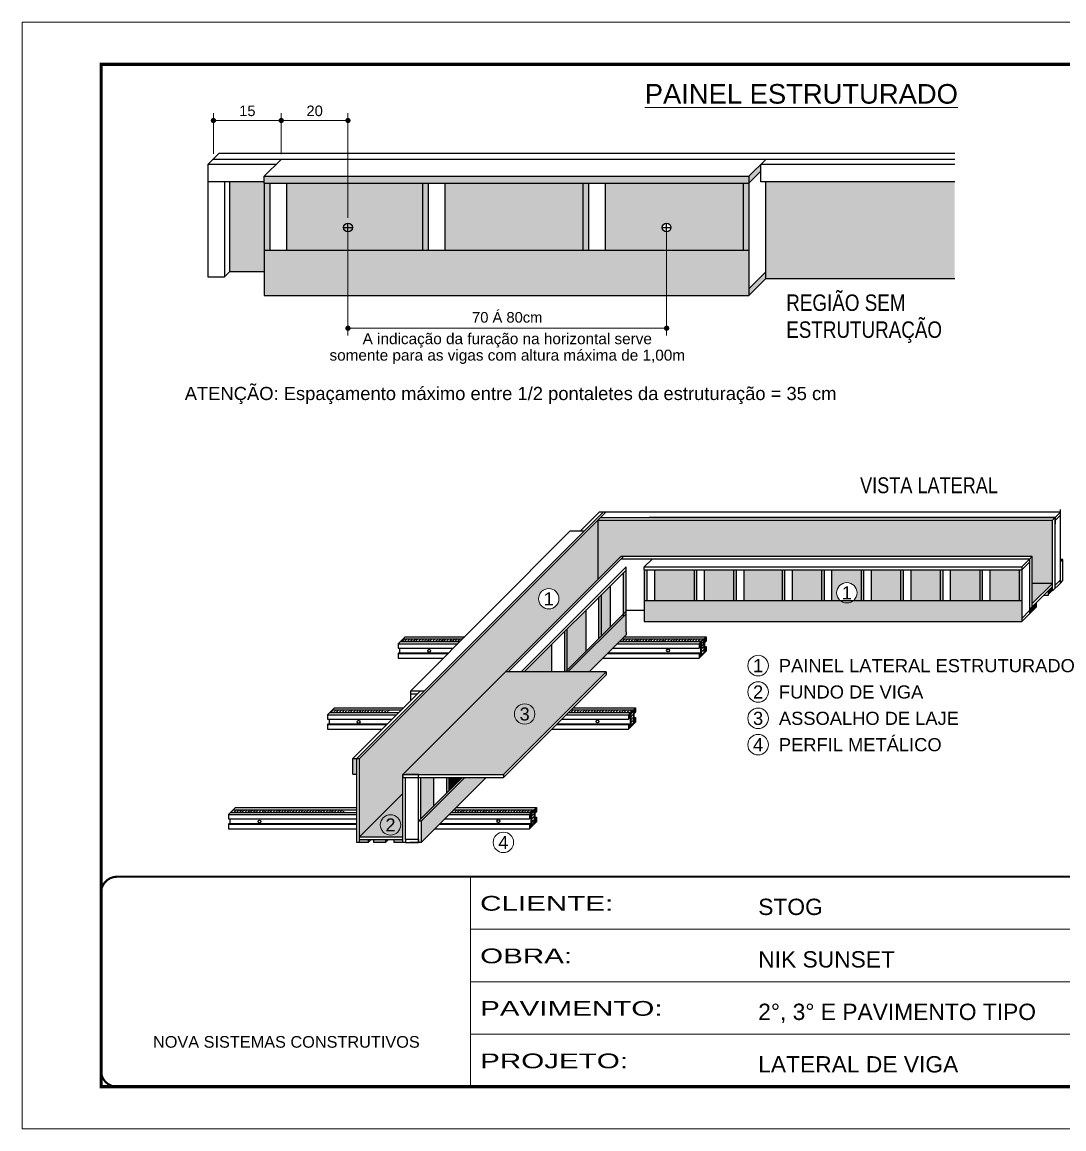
# Model space of a CAD drawing. Extents: x -10448 to -1189, y -11772 to 17235.
# Drawn here: x -5680 to -4691, y 15794 to 16844 of the extents above; entities that cross this region are included whole.
import ezdxf
from ezdxf.enums import TextEntityAlignment as Align

# ---------------------------------------------------------------- set-up
doc = ezdxf.new("R2010")
doc.units = 0
doc.linetypes.add('CONTINUO', pattern=[0])
doc.linetypes.add('DASHED', pattern=[0.75, 0.5, -0.25])
for name, color, linetype, lineweight in [('CARIMBO', 255, 'Continuous', 9), ('Demarcação 1', 251, 'Continuous', 9), ('Folhas', 255, 'Continuous', 9), ('SARRAFO DE PRESSAO', 251, 'DASHED', 9)]:
    doc.layers.add(name, color=color, linetype=linetype, lineweight=lineweight)
doc.layers.add('COTA', color=241, linetype='Continuous')
doc.layers.add('Demarcação 2', color=7, linetype='Continuous', lineweight=9, true_color=0xe0e0e0)
doc.styles.add('ARIAL', font='arial.ttf')
doc.styles.add('CESAR1', font='arial.ttf', dxfattribs={"oblique": 15})
doc.styles.get("Standard").update_dxf_attribs({"font": 'arial.ttf'})
doc.styles.add('Tecnologia', font='')
doc.styles.add('texto', font='ARIALN.TTF')
doc.styles.get('Tecnologia').set_extended_font_data('Forgotten Futurist')
doc.dimstyles.new('1x', dxfattribs={"dimtxt": 10, "dimasz": 5, "dimexe": 7, "dimexo": 5, "dimgap": 4, "dimtad": 1, "dimdec": 1, "dimdsep": 46, "dimtxsty": 'Standard', "dimblk": 'DOT', "dimcen": 0.09, "dimclrd": 4, "dimclre": 4, "dimclrt": 2, "dimadec": 0, "dimazin": 2, "dimtfac": 1, "dimtdec": 1, "dimtmove": 0, "dimatfit": 3, "dimldrblk": 'DOT', "dimfxl": 1, "dimtolj": 1, "dimtzin": 0, "dimlwd": 9, "dimlwe": 9, "dimarcsym": 0})
pattern_1 = [(45, (-7900.7785, 64483.5181), (0.99436891, 3.64601934), [4.6875, -0.9375, 0, -0.9375])]

# ---------------------------------------------------------------- blocks, each defined once
blk = doc.blocks.new('9999999999')
at = {"color": 30, "linetype": 'CONTINUO'}
for p, q in [((98564.6, 34230.2), (98564.6, 34429.4)), ((98564.6, 34379.6), (99584, 34379.6)), ((98564.6, 34329.8), (99488, 34329.8)), ((98564.6, 34280), (99488, 34280))]:
    blk.add_line(p, q, dxfattribs=at)
at = {"color": 30, "linetype": 'CONTINUO', "const_width": 2}
blk.add_lwpolyline([(99584, 34230.2), (99584, 34414.4, 0.414214), (99569, 34429.4), (98229, 34429.4, 0.414214), (98214, 34414.4), (98214, 34245.2, 0.414214), (98229, 34230.2), (99584, 34230.2)], format="xyb", dxfattribs=at)
at = {"layer": 'Folhas'}
blk.add_lwpolyline([(98139, 34190.2), (99624, 34190.2), (99624, 35240.2), (98139, 35240.2)], close=True, dxfattribs=at)
at = {"layer": 'Folhas', "color": 30, "const_width": 3}
blk.add_lwpolyline([(98214, 34230.2), (99584, 34230.2), (99584, 35200.2), (98214, 35200.2)], close=True, dxfattribs=at)
at = {"color": 7, "linetype": 'Continuous', "ltscale": 5, "style": 'ARIAL'}
for s, height, p in [('STOG', 15.48, (98837.7, 34393.1)), ('NIK SUNSET', 15.48, (98837.7, 34343.3)), ('2°, 3° E PAVIMENTO TIPO', 15.483, (98837.7, 34293.5)), ('NOVA SISTEMAS CONSTRUTIVOS', 11.059, (98263.2, 34267.2)), ('LATERAL DE VIGA', 15.483, (98837.7, 34243.7))]:
    blk.add_text(s, height=height, dxfattribs=at).set_placement(p)
at = {"layer": 'Folhas', "color": 7, "style": 'Tecnologia', "width": 1.5}
for s, p in [('CLIENTE:', (98573.7, 34397.2)), ('OBRA:', (98573.7, 34347.3)), ('PAVIMENTO:', (98573.7, 34297.5)), ('PROJETO:', (98573.7, 34247.7))]:
    blk.add_text(s, height=14, dxfattribs=at).set_placement(p)
blk = doc.blocks.new('_Dot')
at = {"color": 0, "linetype": 'ByBlock', "lineweight": -2}
blk.add_line((-0.5, 0), (-1, 0), dxfattribs=at)
at = {"color": 0, "linetype": 'ByBlock', "const_width": 0.5}
blk.add_lwpolyline([(-0.25, 0, 1), (0.25, 0, 1)], format="xyb", close=True, dxfattribs=at)
blk = doc.blocks.new('*D1085')
at = {"layer": 'COTA', "color": 4, "lineweight": 9, "transparency": 16777216}
for p, q in [((-5498.2, 16719.4), (-5498.2, 16757.9)), ((-5493.2, 16750.9), (-5438.8, 16750.9)), ((-5433.8, 16719.1), (-5433.8, 16757.9))]:
    blk.add_line(p, q, dxfattribs=at)
at = {"layer": 'Defpoints', "color": 0, "transparency": 16777216}
for p in [(-5433.8, 16750.9), (-5498.2, 16714.4), (-5433.8, 16714.1)]:
    blk.add_point(p, dxfattribs=at)
at = {"layer": 'COTA', "color": 4, "lineweight": 9, "transparency": 16777216, "xscale": 5, "yscale": 5, "zscale": 5, "rotation": 180}
blk.add_blockref('_Dot', (-5498.2, 16750.9), dxfattribs=at)
at = {"layer": 'COTA', "color": 4, "lineweight": 9, "transparency": 16777216, "xscale": 5, "yscale": 5, "zscale": 5}
blk.add_blockref('_Dot', (-5433.8, 16750.9), dxfattribs=at)
at = {"layer": 'COTA', "color": 2, "transparency": 16777216, "insert": (-5466, 16760), "char_height": 10, "attachment_point": 5}
blk.add_mtext('\\A1;15', dxfattribs=at)
blk = doc.blocks.new('*D1086')
at = {"layer": 'COTA', "color": 4, "lineweight": 9, "transparency": 16777216}
for p, q in [((-5433.8, 16719.1), (-5433.8, 16757.9)), ((-5428.8, 16750.9), (-5375.5, 16750.9)), ((-5370.5, 16658.6), (-5370.5, 16757.9))]:
    blk.add_line(p, q, dxfattribs=at)
at = {"layer": 'Defpoints', "color": 0, "transparency": 16777216}
for p in [(-5370.5, 16750.9), (-5433.8, 16714.1), (-5370.5, 16653.6)]:
    blk.add_point(p, dxfattribs=at)
at = {"layer": 'COTA', "color": 4, "lineweight": 9, "transparency": 16777216, "xscale": 5, "yscale": 5, "zscale": 5, "rotation": 180}
blk.add_blockref('_Dot', (-5433.8, 16750.9), dxfattribs=at)
at = {"layer": 'COTA', "color": 4, "lineweight": 9, "transparency": 16777216, "xscale": 5, "yscale": 5, "zscale": 5}
blk.add_blockref('_Dot', (-5370.5, 16750.9), dxfattribs=at)
at = {"layer": 'COTA', "color": 2, "transparency": 16777216, "insert": (-5402.1, 16760), "char_height": 10, "attachment_point": 5}
blk.add_mtext('\\A1;20', dxfattribs=at)
blk = doc.blocks.new('*D1087')
at = {"layer": 'COTA', "color": 4, "lineweight": 9, "transparency": 16777216}
for p, q in [((-5370.5, 16648.6), (-5370.5, 16546.8)), ((-5068, 16648.6), (-5068, 16546.8)), ((-5365.5, 16553.8), (-5073, 16553.8))]:
    blk.add_line(p, q, dxfattribs=at)
at = {"layer": 'Defpoints', "color": 0, "transparency": 16777216}
for p in [(-5370.5, 16653.6), (-5068, 16653.6), (-5068, 16553.8)]:
    blk.add_point(p, dxfattribs=at)
at = {"layer": 'COTA', "color": 4, "lineweight": 9, "transparency": 16777216, "xscale": 5, "yscale": 5, "zscale": 5, "rotation": 180}
blk.add_blockref('_Dot', (-5370.5, 16553.8), dxfattribs=at)
at = {"layer": 'COTA', "color": 4, "lineweight": 9, "transparency": 16777216, "xscale": 5, "yscale": 5, "zscale": 5}
blk.add_blockref('_Dot', (-5068, 16553.8), dxfattribs=at)
at = {"layer": 'COTA', "color": 2, "transparency": 16777216, "insert": (-5219.3, 16564.1), "char_height": 10, "attachment_point": 5}
blk.add_mtext('\\A1;70 Á 80cm', dxfattribs=at)

msp = doc.modelspace()

# ---------------------------------------------------------------- hatches: boundary and pattern name
for points in [[(-4978.59, 16702.85), (-4978.59, 16709.22), (-4989.94, 16697.97), (-4989.94, 16691.59)], [(-5147.54, 16627.88), (-5142.21, 16627.88), (-5142.21, 16691.59), (-5147.54, 16691.59)], [(-4701.69, 16304.53), (-4701.69, 16308.73), (-4705.91, 16304.53), (-4705.91, 16300.34)], [(-4716.85, 16293.69), (-4722.83, 16287.75), (-4722.83, 16283.56), (-4716.85, 16289.49)], [(-5362.08, 16145.71), (-5365.74, 16145.71), (-5365.74, 16130.85), (-5362.08, 16130.85)]]:
    msp.add_hatch(color=256).paths.add_polyline_path(points)
at = {"linetype": 'ByBlock', "ltscale": 2}
for points in [[(-4989.94, 16697.97), (-5450, 16697.97), (-5450, 16691.59), (-4989.94, 16691.59)], [(-5450.11, 16627.88), (-5444.78, 16627.88), (-5444.78, 16691.48), (-5450.11, 16691.48)], [(-5299.92, 16627.88), (-5294.6, 16627.88), (-5294.6, 16691.48), (-5299.92, 16691.48)], [(-4692.06, 16334.33), (-4694.07, 16334.33), (-4694.07, 16332.09)], [(-5108.97, 16280.39), (-5106.62, 16282.74), (-5106.62, 16324.18), (-5108.97, 16321.83)], [(-5089.32, 16295.62), (-5086.88, 16295.62), (-5086.88, 16324.34), (-5089.32, 16324.34)], [(-5042.05, 16295.62), (-5039.61, 16295.62), (-5039.61, 16324.34), (-5042.05, 16324.34)], [(-5004.51, 16295.62), (-5002.07, 16295.62), (-5002.07, 16324.34), (-5004.51, 16324.34)], [(-4958.58, 16295.62), (-4956.14, 16295.62), (-4956.14, 16324.34), (-4958.58, 16324.34)], [(-4921.05, 16295.62), (-4918.61, 16295.62), (-4918.61, 16324.34), (-4921.05, 16324.34)], [(-4883.51, 16295.62), (-4881.08, 16295.62), (-4881.08, 16324.34), (-4883.51, 16324.34)], [(-4845.98, 16295.62), (-4843.54, 16295.62), (-4843.54, 16324.34), (-4845.98, 16324.34)], [(-4808.45, 16295.62), (-4806.01, 16295.62), (-4806.01, 16324.34), (-4808.45, 16324.34)], [(-4770.91, 16295.62), (-4768.48, 16295.62), (-4768.48, 16324.34), (-4770.91, 16324.34)], [(-4733.38, 16295.62), (-4730.94, 16295.62), (-4730.94, 16324.34), (-4733.38, 16324.34)], [(-5132.31, 16259.53), (-5129.96, 16261.88), (-5129.96, 16301.17), (-5132.31, 16298.82)], [(-5108.87, 16280.49), (-5108.87, 16282.97), (-5162.26, 16229.58), (-5162.26, 16227.69), (-5161.67, 16227.69)], [(-5162.37, 16268.43), (-5164.72, 16266.08), (-5164.72, 16227.58), (-5162.37, 16227.58)], [(-5259.54, 16127.56), (-5262.1, 16127.56), (-5303.56, 16086.1), (-5300.99, 16086.1)], [(-5276.74, 16112.91), (-5274.39, 16115.27), (-5274.39, 16127.45), (-5276.74, 16127.45)]]:
    msp.add_hatch(color=256, dxfattribs=at).paths.add_polyline_path(points)
h = msp.add_hatch(color=256)
h.paths.add_polyline_path([(-4989.94, 16591.34), (-4989.94, 16584.96), (-4973.72, 16601.05), (-4973.72, 16607.43)])
h.paths.add_polyline_path([(-4995.27, 16627.88), (-4989.94, 16627.88), (-4989.94, 16691.59), (-4995.27, 16691.59)])
at = {"linetype": 'Continuous', "ltscale": 1.5}
h = msp.add_hatch(dxfattribs=at)
h.set_pattern_fill('ANSI36', color=256, scale=15, style=0)
h.set_pattern_definition(pattern_1)
h.paths.add_polyline_path([(-5318.31, 16259.01), (-5320.82, 16256.5), (-5264.25, 16256.5), (-5261.76, 16259.01)])
h = msp.add_hatch(dxfattribs=at)
h.set_pattern_fill('ANSI36', color=256, scale=15, style=0)
h.set_pattern_definition(pattern_1)
h.paths.add_polyline_path([(-5032.62, 16259.01), (-5110.35, 16259.01), (-5112.86, 16256.5), (-5035.13, 16256.5)])
h.paths.add_polyline_path([(-5032.62, 16259.01), (-5035.13, 16256.5), (-5035.13, 16242.89), (-5032.62, 16245.39)])
h = msp.add_hatch(dxfattribs=at)
h.set_pattern_fill('ANSI36', color=256, scale=15, style=0)
h.set_pattern_definition(pattern_1)
h.paths.add_polyline_path([(-5385.29, 16191.64), (-5387.8, 16189.13), (-5331.23, 16189.13), (-5328.74, 16191.64)])
h = msp.add_hatch(dxfattribs=at)
h.set_pattern_fill('ANSI36', color=256, scale=15, style=0)
h.set_pattern_definition(pattern_1)
h.paths.add_polyline_path([(-5099.6, 16191.64), (-5102.11, 16189.13), (-5102.11, 16175.52), (-5099.6, 16178.03)])
h.paths.add_polyline_path([(-5158.61, 16191.64), (-5161.11, 16189.13), (-5102.11, 16189.13), (-5099.6, 16191.64)])
h = msp.add_hatch(dxfattribs=at)
h.set_pattern_fill('ANSI36', color=256, scale=15, style=0)
h.set_pattern_definition(pattern_1)
h.paths.add_polyline_path([(-5479.36, 16097.02), (-5481.87, 16094.51), (-5374.4, 16094.51), (-5374.4, 16097.02)])
h = msp.add_hatch(dxfattribs=at)
h.set_pattern_fill('ANSI36', color=256, scale=15, style=0)
h.set_pattern_definition(pattern_1)
h.paths.add_polyline_path([(-5193.67, 16097.02), (-5196.18, 16094.51), (-5196.18, 16080.9), (-5193.67, 16083.4)])
h.paths.add_polyline_path([(-5269.78, 16097.02), (-5272.28, 16094.51), (-5196.18, 16094.51), (-5193.67, 16097.02)])
at = {"linetype": 'ByBlock', "ltscale": 2}
h = msp.add_hatch(color=256, dxfattribs=at)
h.paths.add_polyline_path([(-5351.29, 16068.72), (-5359.51, 16068.72), (-5359.51, 16065.8), (-5351.29, 16065.8)])
h.paths.add_polyline_path([(-5334.99, 16068.72), (-5345.78, 16068.72), (-5345.78, 16065.8), (-5334.99, 16065.8)])
h.paths.add_polyline_path([(-5318.44, 16068.72), (-5326.66, 16068.72), (-5326.66, 16065.8), (-5318.44, 16065.8)])
at = {"layer": 'Demarcação 1'}
h = msp.add_hatch(color=256, dxfattribs=at)
h.paths.add_polyline_path([(-5339.78, 16082.62, 1), (-5320.43, 16082.62, 1)], flags=17)
h.paths.add_polyline_path([(-5318.44, 16130.32), (-5133.4, 16315.37), (-5133.4, 16371.83), (-5133.4, 16371.83), (-5359.51, 16145.72), (-5359.51, 16071.29), (-5318.44, 16112.36)])
h.paths.add_polyline_path([(-5189.59, 16297.16, -1), (-5170.23, 16297.16, -1)], flags=16)
h.paths.add_polyline_path([(-5337.98, 16073.37), (-5322.23, 16073.37), (-5322.23, 16091.92), (-5337.98, 16091.92)], flags=24)
h.paths.add_polyline_path([(-5187.79, 16287.9), (-5172.03, 16287.9), (-5172.03, 16306.46), (-5187.79, 16306.46)], flags=24)
for points in [[(-5133.4, 16315.37), (-5111.47, 16337.3), (-4720.9, 16337.3), (-4720.9, 16311.68), (-4701.69, 16311.68), (-4701.69, 16371.83), (-5133.4, 16371.83)], [(-4720.9, 16311.68), (-4720.9, 16292.62), (-4701.69, 16311.68)]]:
    msp.add_hatch(color=256, dxfattribs=at).paths.add_polyline_path(points)
h = msp.add_hatch(color=256, dxfattribs=at)
h.paths.add_polyline_path([(-5359.51, 16071.29), (-5318.44, 16071.29), (-5318.44, 16112.36)])
h.paths.add_polyline_path([(-5339.78, 16082.62, -1), (-5320.43, 16082.62, -1)], flags=16)
h.paths.add_polyline_path([(-5337.98, 16073.37), (-5322.23, 16073.37), (-5322.23, 16091.92), (-5337.98, 16091.92)], flags=24)
at = {"layer": 'Demarcação 2'}
for points in [[(-5450, 16691.59), (-5450, 16691.59), (-5450, 16691.59), (-5450, 16692.65), (-5482.99, 16692.65), (-5482.99, 16607.43), (-5450, 16607.43)], [(-5428.45, 16627.88), (-5299.81, 16627.88), (-5299.81, 16691.59), (-5428.45, 16691.59)], [(-5278.26, 16627.88), (-5147.54, 16627.88), (-5147.54, 16691.59), (-5278.26, 16691.59)], [(-4973.72, 16692.65), (-4973.72, 16601.05), (-4794.44, 16601.05), (-4794.44, 16692.65)], [(-4989.94, 16627.88), (-5450, 16627.88), (-5450, 16591.34), (-5450, 16584.96), (-4989.94, 16584.96)], [(-5079.35, 16295.62), (-5041.94, 16295.62), (-5041.94, 16324.45), (-5079.35, 16324.45)], [(-5032.07, 16295.62), (-5004.41, 16295.62), (-5004.41, 16324.45), (-5032.07, 16324.45)], [(-4994.54, 16295.62), (-4958.47, 16295.62), (-4958.47, 16324.45), (-4994.54, 16324.45)], [(-4948.61, 16295.62), (-4920.94, 16295.62), (-4920.94, 16324.45), (-4948.61, 16324.45)], [(-4873.54, 16295.62), (-4845.87, 16295.62), (-4845.87, 16324.45), (-4873.54, 16324.45)], [(-4836.01, 16295.62), (-4808.34, 16295.62), (-4808.34, 16324.45), (-4836.01, 16324.45)], [(-4798.47, 16295.62), (-4770.81, 16295.62), (-4770.81, 16324.45), (-4798.47, 16324.45)], [(-4760.94, 16295.62), (-4733.27, 16295.62), (-4733.27, 16324.45), (-4760.94, 16324.45)], [(-5129.85, 16261.98), (-5121.19, 16270.65), (-5121.19, 16309.61), (-5129.85, 16300.95)], [(-5162.26, 16229.58), (-5144.53, 16247.31), (-5144.53, 16286.27), (-5162.26, 16268.54)], [(-4730.84, 16295.62), (-4890.5, 16295.62, -0.3830345), (-4903.43, 16295.62), (-5089.22, 16295.62), (-5089.22, 16275.62), (-4730.84, 16275.62)], [(-5106.51, 16265.77), (-5106.51, 16282.85), (-5161.67, 16227.69), (-5141.67, 16227.69), (-5106.52, 16262.84)], [(-5203.11, 16227.69), (-5176.93, 16227.69), (-5176.93, 16253.86)], [(-5301.21, 16088.45), (-5288.96, 16100.7), (-5288.96, 16127.56), (-5301.21, 16127.56)], [(-5239.24, 16127.56), (-5244.72, 16127.56), (-5259.54, 16127.56), (-5300.99, 16086.1), (-5300.99, 16065.8)], [(-5274.29, 16115.37), (-5262.1, 16127.56), (-5274.29, 16127.56)]]:
    msp.add_hatch(color=256, dxfattribs=at).paths.add_polyline_path(points)
h = msp.add_hatch(color=256, dxfattribs=at)
h.paths.add_polyline_path([(-5072.22, 16649.41, -1), (-5063.85, 16649.41, -1)], flags=16)
h.paths.add_polyline_path([(-5125.99, 16627.88), (-4995.27, 16627.88), (-4995.27, 16691.59), (-5125.99, 16691.59)])
h = msp.add_hatch(color=256, dxfattribs=at)
h.paths.add_polyline_path([(-4887.29, 16302.82, -1), (-4906.65, 16302.82, -1)], flags=16)
h.paths.add_polyline_path([(-4904.85, 16293.57), (-4889.09, 16293.57), (-4889.09, 16312.13), (-4904.85, 16312.13)], flags=24)
h.paths.add_polyline_path([(-4911.07, 16295.62), (-4883.41, 16295.62), (-4883.41, 16324.45), (-4911.07, 16324.45)])
h = msp.add_hatch(color=256, dxfattribs=at)
h.paths.add_polyline_path([(-5318.44, 16130.32), (-5315.88, 16130.32), (-5303.56, 16130.32), (-5222.81, 16130.32), (-5125.44, 16227.69), (-5221.08, 16227.69)])
h.paths.add_polyline_path([(-5210.7, 16178.31), (-5194.84, 16178.31), (-5194.84, 16197.19), (-5210.7, 16197.19)], flags=24)

# ---------------------------------------------------------------- linework, layer by layer
at = {"linetype": 'ByBlock', "ltscale": 2}
for p, q in [((-5503.42, 16709.22), (-5492.98, 16719.67)), ((-5503.42, 16709.22), (-5503.42, 16692.65)), ((-5433.77, 16714.06), (-5450, 16697.97)), ((-4973.72, 16714.06), (-4989.94, 16697.97)), ((-4978.59, 16692.65), (-4978.59, 16709.22)), ((-5450, 16697.97), (-4989.94, 16697.97)), ((-5450, 16691.59), (-5450, 16697.97)), ((-4978.59, 16702.85), (-4989.94, 16691.59)), ((-4989.94, 16697.97), (-4989.94, 16584.96)), ((-5503.42, 16692.65), (-5503.42, 16602.6)), ((-5487.82, 16692.65), (-5487.82, 16602.6)), ((-5482.99, 16692.65), (-5482.99, 16607.43)), ((-5450, 16691.59), (-5450, 16584.96)), ((-5450, 16691.59), (-5450, 16591.34)), ((-5450, 16691.59), (-4989.94, 16691.59)), ((-5444.67, 16691.59), (-5444.67, 16627.88)), ((-5428.45, 16627.88), (-5428.45, 16691.59)), ((-5299.81, 16691.59), (-5299.81, 16627.88)), ((-5294.49, 16691.59), (-5294.49, 16627.88)), ((-5278.26, 16627.88), (-5278.26, 16691.59)), ((-5147.54, 16691.59), (-5147.54, 16627.88)), ((-5142.21, 16691.59), (-5142.21, 16627.88)), ((-5125.99, 16627.88), (-5125.99, 16691.59)), ((-4995.27, 16691.59), (-4995.27, 16627.88)), ((-4973.72, 16601.05), (-4973.72, 16692.65)), ((-5487.82, 16602.6), (-5482.99, 16607.43)), ((-5450, 16607.43), (-5482.99, 16607.43)), ((-5450, 16607.43), (-5482.99, 16607.43)), ((-4973.72, 16607.43), (-4989.94, 16591.34)), ((-4973.72, 16601.05), (-4989.94, 16584.96)), ((-4694.07, 16376.53), (-4699.12, 16371.52)), ((-5218.51, 16227.69), (-5108.9, 16337.3)), ((-5081.79, 16334.73), (-5089.22, 16327.37)), ((-4723.41, 16334.73), (-4730.84, 16327.37)), ((-4723.41, 16331.81), (-4730.84, 16324.45)), ((-4723.41, 16334.73), (-4720.9, 16337.3)), ((-4723.41, 16334.73), (-4723.41, 16282.99)), ((-4694.07, 16332.09), (-4692.06, 16334.33)), ((-4692.06, 16334.33), (-4694.07, 16334.33)), ((-4692.06, 16314.33), (-4692.06, 16334.33)), ((-5108.87, 16280.49), (-5108.87, 16321.93)), ((-5106.51, 16265.77), (-5106.51, 16324.29)), ((-5089.22, 16327.37), (-4730.84, 16327.37)), ((-5089.22, 16324.45), (-5089.22, 16327.37)), ((-5089.22, 16324.45), (-4730.84, 16324.45)), ((-5089.22, 16324.45), (-5089.22, 16275.62)), ((-5089.22, 16324.45), (-5089.22, 16295.62)), ((-5086.78, 16324.45), (-5086.78, 16295.62)), ((-5079.35, 16295.62), (-5079.35, 16324.45)), ((-5041.94, 16324.45), (-5041.94, 16295.62)), ((-5039.5, 16324.45), (-5039.5, 16295.62)), ((-5032.07, 16295.62), (-5032.07, 16324.45)), ((-5004.41, 16324.45), (-5004.41, 16295.62)), ((-5001.97, 16324.45), (-5001.97, 16295.62)), ((-4994.54, 16295.62), (-4994.54, 16324.45)), ((-4958.47, 16324.45), (-4958.47, 16295.62)), ((-4956.04, 16324.45), (-4956.04, 16295.62)), ((-4948.61, 16295.62), (-4948.61, 16324.45)), ((-4920.94, 16324.45), (-4920.94, 16295.62)), ((-4918.5, 16324.45), (-4918.5, 16295.62)), ((-4911.07, 16295.62), (-4911.07, 16324.45)), ((-4883.41, 16324.45), (-4883.41, 16295.62)), ((-4880.97, 16324.45), (-4880.97, 16295.62)), ((-4873.54, 16295.62), (-4873.54, 16324.45)), ((-4845.87, 16324.45), (-4845.87, 16295.62)), ((-4843.44, 16324.45), (-4843.44, 16295.62)), ((-4836.01, 16295.62), (-4836.01, 16324.45)), ((-4808.34, 16324.45), (-4808.34, 16295.62)), ((-4805.9, 16324.45), (-4805.9, 16295.62)), ((-4798.47, 16295.62), (-4798.47, 16324.45)), ((-4770.81, 16324.45), (-4770.81, 16295.62)), ((-4768.37, 16324.45), (-4768.37, 16295.62)), ((-4760.94, 16295.62), (-4760.94, 16324.45)), ((-4733.27, 16324.45), (-4733.27, 16295.62)), ((-4730.84, 16327.37), (-4730.84, 16324.45)), ((-4730.84, 16324.45), (-4730.84, 16275.62)), ((-5121.19, 16270.65), (-5121.19, 16309.61)), ((-4694.07, 16312.09), (-4701.69, 16304.53)), ((-4694.07, 16312.09), (-4692.06, 16314.33)), ((-5132.21, 16259.63), (-5132.21, 16298.93)), ((-5129.85, 16261.98), (-5129.85, 16301.28)), ((-5144.53, 16247.31), (-5144.53, 16286.61)), ((-5089.22, 16285.91), (-5106.51, 16285.91)), ((-4723.41, 16285.91), (-4730.84, 16278.54)), ((-4716.85, 16289.49), (-4727.23, 16279.19)), ((-5106.51, 16285.32), (-5164.15, 16227.69)), ((-4723.41, 16282.99), (-4730.84, 16275.62)), ((-4720.9, 16285.48), (-4723.41, 16282.99)), ((-5164.61, 16227.69), (-5164.61, 16266.18)), ((-5162.26, 16227.69), (-5162.26, 16268.54)), ((-5106.51, 16265.77), (-5106.52, 16262.84)), ((-5322.88, 16254.43), (-5322.88, 16250.24)), ((-5322.88, 16254.43), (-5279.64, 16254.43)), ((-5322.88, 16254.43), (-5266.31, 16254.43)), ((-5320.82, 16256.5), (-5264.25, 16256.5)), ((-5318.31, 16259.01), (-5261.76, 16259.01)), ((-5316.24, 16261.08), (-5259.7, 16261.08)), ((-5114.93, 16254.43), (-5037.2, 16254.43)), ((-5112.86, 16256.5), (-5035.13, 16256.5)), ((-5110.35, 16259.01), (-5032.62, 16259.01)), ((-5108.28, 16261.08), (-5030.55, 16261.08)), ((-5037.2, 16254.43), (-5037.2, 16250.24)), ((-5036.56, 16254.16), (-5036.56, 16250.88)), ((-5035.75, 16254.96), (-5035.75, 16243.04)), ((-5035.13, 16256.5), (-5035.13, 16242.89)), ((-5032.62, 16259.01), (-5032.62, 16245.39)), ((-5032, 16258.72), (-5032, 16246.79)), ((-5032, 16256.26), (-5031.18, 16256.26)), ((-5031.18, 16259.54), (-5031.18, 16256.26)), ((-5322.88, 16250.24), (-5270.47, 16250.24)), ((-5322.88, 16245.37), (-5275.32, 16245.37)), ((-5322.25, 16246.01), (-5274.68, 16246.01)), ((-5321.44, 16250.24), (-5321.44, 16246.01)), ((-5123.99, 16245.37), (-5037.2, 16245.37)), ((-5123.35, 16246.01), (-5036.56, 16246.01)), ((-5119.12, 16250.24), (-5037.2, 16250.24)), ((-5032, 16252.01), (-5030.55, 16252.01)), ((-5032, 16251.39), (-5031.18, 16251.39)), ((-5032, 16247.61), (-5031.18, 16247.61)), ((-5031.18, 16251.39), (-5031.18, 16247.61)), ((-5322.88, 16240.82), (-5293.17, 16240.82)), ((-5322.88, 16240.82), (-5279.84, 16240.82)), ((-5128.54, 16240.82), (-5037.2, 16240.82)), ((-5036.56, 16243.04), (-5035.75, 16243.04)), ((-5125.32, 16227.69), (-5125.32, 16224.92)), ((-5310.74, 16200.72), (-5310.74, 16209.74)), ((-5310.74, 16206.82), (-5304.64, 16206.82)), ((-5385.29, 16191.64), (-5319.82, 16191.64)), ((-5383.22, 16193.71), (-5317.75, 16193.71)), ((-5158.62, 16191.64), (-5099.6, 16191.64)), ((-5156.55, 16193.71), (-5097.53, 16193.71)), ((-5099.6, 16191.64), (-5099.6, 16178.03)), ((-5098.98, 16191.35), (-5098.98, 16179.42)), ((-5098.16, 16192.17), (-5098.16, 16188.89)), ((-5389.86, 16187.06), (-5346.62, 16187.06)), ((-5389.86, 16187.06), (-5324.4, 16187.06)), ((-5389.86, 16187.06), (-5389.86, 16182.87)), ((-5389.86, 16182.87), (-5328.59, 16182.87)), ((-5388.42, 16182.87), (-5388.42, 16178.64)), ((-5387.8, 16189.13), (-5322.33, 16189.13)), ((-5167.39, 16182.87), (-5104.17, 16182.87)), ((-5163.2, 16187.06), (-5104.17, 16187.06)), ((-5161.13, 16189.13), (-5102.11, 16189.13)), ((-5104.17, 16187.06), (-5104.17, 16182.87)), ((-5103.54, 16186.79), (-5103.54, 16183.51)), ((-5102.73, 16187.59), (-5102.73, 16175.67)), ((-5102.11, 16189.13), (-5102.11, 16175.52)), ((-5098.98, 16188.89), (-5098.16, 16188.89)), ((-5098.98, 16184.64), (-5097.53, 16184.64)), ((-5098.98, 16184.02), (-5098.16, 16184.02)), ((-5098.16, 16184.02), (-5098.16, 16180.24)), ((-5389.86, 16178), (-5333.46, 16178)), ((-5389.86, 16173.45), (-5360.15, 16173.45)), ((-5389.86, 16173.45), (-5338.01, 16173.45)), ((-5389.23, 16178.64), (-5332.82, 16178.64)), ((-5176.81, 16173.45), (-5104.17, 16173.45)), ((-5172.26, 16178), (-5104.17, 16178)), ((-5171.62, 16178.64), (-5103.54, 16178.64)), ((-5103.54, 16175.67), (-5102.73, 16175.67)), ((-5098.98, 16180.24), (-5098.16, 16180.24)), ((-5365.74, 16130.85), (-5365.74, 16145.71)), ((-5362.08, 16145.72), (-5359.51, 16145.72)), ((-5365.74, 16130.85), (-5362.08, 16130.85)), ((-5318.44, 16130.32), (-5315.88, 16130.32)), ((-5222.81, 16130.32), (-5222.81, 16127.56)), ((-5312.66, 16127.56), (-5244.72, 16127.56)), ((-5303.56, 16068.72), (-5303.56, 16127.56)), ((-5301.21, 16088.45), (-5301.21, 16127.42)), ((-5288.96, 16100.7), (-5288.96, 16127.56)), ((-5276.64, 16113.02), (-5276.64, 16127.56)), ((-5274.29, 16115.37), (-5274.29, 16127.56)), ((-5479.36, 16097.02), (-5362.08, 16097.02)), ((-5477.29, 16099.08), (-5362.08, 16099.08)), ((-5269.78, 16097.02), (-5193.67, 16097.02)), ((-5267.71, 16099.08), (-5191.61, 16099.08)), ((-5193.67, 16097.02), (-5193.67, 16083.4)), ((-5193.05, 16096.72), (-5193.05, 16084.8)), ((-5192.23, 16097.54), (-5192.23, 16094.27)), ((-5483.94, 16092.44), (-5387.73, 16092.44)), ((-5483.94, 16092.44), (-5362.08, 16092.44)), ((-5483.94, 16092.44), (-5483.94, 16088.25)), ((-5483.94, 16088.25), (-5362.08, 16088.25)), ((-5482.49, 16088.25), (-5482.49, 16084.02)), ((-5481.87, 16094.51), (-5362.08, 16094.51)), ((-5278.54, 16088.25), (-5198.25, 16088.25)), ((-5274.35, 16092.44), (-5198.25, 16092.44)), ((-5272.28, 16094.51), (-5196.18, 16094.51)), ((-5198.25, 16092.44), (-5198.25, 16088.25)), ((-5197.61, 16092.16), (-5197.61, 16088.89)), ((-5196.8, 16092.97), (-5196.8, 16081.05)), ((-5196.18, 16094.51), (-5196.18, 16080.9)), ((-5193.05, 16094.27), (-5192.23, 16094.27)), ((-5193.05, 16090.02), (-5191.61, 16090.02)), ((-5193.05, 16089.4), (-5192.23, 16089.4)), ((-5192.23, 16089.4), (-5192.23, 16085.62)), ((-5483.94, 16083.38), (-5362.08, 16083.38)), ((-5483.94, 16078.83), (-5387.73, 16078.83)), ((-5483.94, 16078.83), (-5362.08, 16078.83)), ((-5483.3, 16084.02), (-5362.08, 16084.02)), ((-5287.96, 16078.83), (-5198.25, 16078.83)), ((-5283.41, 16083.38), (-5198.25, 16083.38)), ((-5282.78, 16084.02), (-5197.61, 16084.02)), ((-5197.61, 16081.05), (-5196.8, 16081.05)), ((-5193.05, 16085.62), (-5192.23, 16085.62)), ((-5303.56, 16068.72), (-5303.56, 16065.8))]:
    msp.add_line(p, q, dxfattribs=at)
for p, q in [((-4794.44, 16719.67), (-5492.98, 16719.67)), ((-5438.65, 16709.22), (-5503.42, 16709.22)), ((-4794.44, 16714.06), (-5498.59, 16714.06)), ((-4794.44, 16709.22), (-4978.59, 16709.22)), ((-5450, 16692.65), (-5503.42, 16692.65)), ((-4794.44, 16692.65), (-4978.59, 16692.65)), ((-5450.12, 16627.88), (-4989.94, 16627.88)), ((-5503.42, 16602.6), (-5487.82, 16602.6)), ((-5450, 16584.96), (-4989.94, 16584.96)), ((-4694.07, 16314.33), (-4694.07, 16381.69)), ((-5128.35, 16379.45), (-5362.08, 16145.72)), ((-5125.79, 16379.45), (-5359.51, 16145.72)), ((-5132.01, 16379.45), (-5150.11, 16361.36)), ((-5133.4, 16371.83), (-4701.69, 16371.83)), ((-5133.4, 16371.83), (-5133.4, 16315.37)), ((-4694.07, 16379.45), (-5132.01, 16379.45)), ((-5130.83, 16374.4), (-4699.12, 16374.4)), ((-4699.12, 16374.4), (-5084.73, 16374.4)), ((-4699.12, 16374.4), (-4701.69, 16371.83)), ((-4701.69, 16304.53), (-4701.69, 16371.83)), ((-4694.07, 16379.45), (-4699.12, 16374.4)), ((-4699.12, 16307.08), (-4699.12, 16374.4)), ((-4699.12, 16374.4), (-4699.12, 16368.24)), ((-4694.07, 16312.09), (-4694.07, 16379.45)), ((-5160, 16361.36), (-5310.74, 16209.74)), ((-5146.44, 16361.36), (-5160, 16361.36)), ((-5111.47, 16337.3), (-5318.44, 16130.32)), ((-4720.9, 16337.3), (-5111.47, 16337.3)), ((-4723.41, 16334.73), (-5111.47, 16334.73)), ((-4720.9, 16285.48), (-4720.9, 16337.3)), ((-5206.19, 16227.69), (-5106.51, 16327.37)), ((-5203.11, 16227.69), (-5106.51, 16324.29)), ((-5106.51, 16275.62), (-5106.51, 16327.37)), ((-4701.69, 16308.73), (-4722.83, 16287.75)), ((-4701.69, 16311.68), (-4720.9, 16292.62)), ((-4694.07, 16315.01), (-4699.12, 16309.96)), ((-4705.91, 16300.34), (-4710.14, 16300.34)), ((-4705.91, 16304.53), (-4705.91, 16300.34)), ((-5089.22, 16295.62), (-4730.84, 16295.62)), ((-4716.85, 16289.49), (-4716.85, 16293.69)), ((-5106.52, 16282.84), (-5161.67, 16227.69)), ((-5089.22, 16275.62), (-4730.84, 16275.62)), ((-5316.24, 16261.08), (-5322.88, 16254.43)), ((-5106.52, 16262.84), (-5141.67, 16227.69)), ((-5030.55, 16261.08), (-5037.2, 16254.43)), ((-5035.75, 16254.96), (-5036.56, 16254.16)), ((-5031.18, 16259.54), (-5032, 16258.72)), ((-5030.55, 16256.88), (-5031.18, 16256.26)), ((-5176.93, 16227.69), (-5176.93, 16253.86)), ((-5036.56, 16250.88), (-5037.2, 16250.24)), ((-5030.55, 16247.46), (-5037.2, 16240.82)), ((-5031.18, 16247.61), (-5032, 16246.79)), ((-5030.55, 16252.01), (-5031.18, 16251.39)), ((-5035.75, 16243.04), (-5036.56, 16242.23)), ((-5222.81, 16130.32), (-5125.44, 16227.69)), ((-5222.69, 16127.56), (-5125.32, 16224.92)), ((-5125.32, 16227.69), (-5221.08, 16227.69)), ((-5301.72, 16209.74), (-5365.74, 16145.72)), ((-5310.74, 16209.74), (-5298.06, 16209.74)), ((-5383.22, 16193.71), (-5389.86, 16187.06)), ((-5097.53, 16193.71), (-5104.17, 16187.06)), ((-5098.16, 16192.17), (-5098.98, 16191.35)), ((-5103.54, 16183.51), (-5104.17, 16182.87)), ((-5102.73, 16187.59), (-5103.54, 16186.79)), ((-5097.53, 16189.51), (-5098.16, 16188.89)), ((-5097.53, 16184.64), (-5098.16, 16184.02)), ((-5097.53, 16180.09), (-5104.17, 16173.45)), ((-5102.73, 16175.67), (-5103.54, 16174.86)), ((-5098.16, 16180.24), (-5098.98, 16179.42)), ((-5365.74, 16145.71), (-5362.08, 16145.71)), ((-5362.08, 16068.72), (-5362.08, 16145.72)), ((-5359.51, 16065.8), (-5359.51, 16145.72)), ((-5318.44, 16065.8), (-5318.44, 16130.32)), ((-5318.44, 16130.32), (-5222.81, 16130.32)), ((-5318.44, 16130.32), (-5318.44, 16127.56)), ((-5303.56, 16130.32), (-5315.88, 16130.32)), ((-5303.56, 16065.8), (-5303.56, 16130.32)), ((-5318.44, 16127.56), (-5311.53, 16127.56)), ((-5315.88, 16068.72), (-5315.88, 16127.56)), ((-5315.88, 16127.56), (-5315.88, 16127.24)), ((-5262.1, 16127.56), (-5303.56, 16086.1)), ((-5239.24, 16127.56), (-5300.99, 16065.8)), ((-5259.54, 16127.56), (-5300.99, 16086.1)), ((-5244.72, 16127.56), (-5222.69, 16127.56)), ((-5318.44, 16112.36), (-5359.51, 16071.29)), ((-5477.29, 16099.08), (-5483.94, 16092.44)), ((-5191.61, 16099.08), (-5198.25, 16092.44)), ((-5192.23, 16097.54), (-5193.05, 16096.72)), ((-5300.99, 16086.1), (-5303.56, 16086.1)), ((-5300.99, 16086.1), (-5300.99, 16065.8)), ((-5197.61, 16088.89), (-5198.25, 16088.25)), ((-5196.8, 16092.97), (-5197.61, 16092.16)), ((-5191.61, 16094.89), (-5192.23, 16094.27)), ((-5191.61, 16090.02), (-5192.23, 16089.4)), ((-5191.61, 16085.47), (-5198.25, 16078.83)), ((-5196.8, 16081.05), (-5197.61, 16080.24)), ((-5192.23, 16085.62), (-5193.05, 16084.8)), ((-5362.08, 16065.8), (-5362.08, 16068.72)), ((-5351.29, 16065.8), (-5362.08, 16065.8)), ((-5359.51, 16071.29), (-5318.44, 16071.29)), ((-5359.51, 16068.72), (-5318.44, 16068.72)), ((-5359.51, 16068.72), (-5351.29, 16068.72)), ((-5351.29, 16068.72), (-5351.29, 16065.8)), ((-5351.29, 16065.8), (-5348.37, 16068.72)), ((-5345.78, 16068.72), (-5334.99, 16068.72)), ((-5345.78, 16065.8), (-5345.78, 16068.72)), ((-5334.99, 16065.8), (-5345.78, 16065.8)), ((-5334.99, 16065.8), (-5332.07, 16068.72)), ((-5334.99, 16068.72), (-5334.99, 16065.8)), ((-5326.66, 16068.72), (-5318.44, 16068.72)), ((-5326.66, 16065.8), (-5326.66, 16068.72)), ((-5315.88, 16065.8), (-5326.66, 16065.8)), ((-5315.88, 16068.72), (-5315.88, 16065.8)), ((-5303.56, 16068.72), (-5315.88, 16068.72)), ((-5315.88, 16065.8), (-5303.56, 16065.8)), ((-5300.99, 16065.8), (-5311.78, 16065.8))]:
    msp.add_line(p, q)
at = {"linetype": 'Continuous', "ltscale": 1.5}
for p, q in [((-5370.49, 16645.23), (-5370.49, 16653.6)), ((-5068.03, 16645.23), (-5068.03, 16653.6)), ((-5374.67, 16649.41), (-5366.31, 16649.41)), ((-5072.22, 16649.41), (-5063.85, 16649.41)), ((-4973.72, 16601.05), (-4794.44, 16601.05))]:
    msp.add_line(p, q, dxfattribs=at)
at = {"color": 0}
msp.add_line((-4701.69, 16311.68), (-4720.9, 16311.68), dxfattribs=at)
at = {"ltscale": 2}
for p, q in [((-5030.55, 16261.08), (-5030.55, 16256.88)), ((-5322.25, 16246.01), (-5322.88, 16245.37)), ((-5322.88, 16245.37), (-5322.88, 16240.82)), ((-5036.56, 16246.01), (-5037.2, 16245.37)), ((-5037.2, 16245.37), (-5037.2, 16240.82)), ((-5036.56, 16246.01), (-5036.56, 16242.23)), ((-5030.55, 16252.01), (-5030.55, 16247.46)), ((-5097.53, 16193.71), (-5097.53, 16189.51)), ((-5097.53, 16184.64), (-5097.53, 16180.09)), ((-5389.23, 16178.64), (-5389.86, 16178)), ((-5389.86, 16178), (-5389.86, 16173.45)), ((-5103.54, 16178.64), (-5104.17, 16178)), ((-5104.17, 16178), (-5104.17, 16173.45)), ((-5103.54, 16178.64), (-5103.54, 16174.86)), ((-5191.61, 16099.08), (-5191.61, 16094.89)), ((-5191.61, 16090.02), (-5191.61, 16085.47)), ((-5483.3, 16084.02), (-5483.94, 16083.38)), ((-5483.94, 16083.38), (-5483.94, 16078.83)), ((-5197.61, 16084.02), (-5198.25, 16083.38)), ((-5198.25, 16083.38), (-5198.25, 16078.83)), ((-5197.61, 16084.02), (-5197.61, 16080.24))]:
    msp.add_line(p, q, dxfattribs=at)
at = {"linetype": 'Continuous', "ltscale": 1.5}
for centre in [(-5370.49, 16649.41), (-5068.03, 16649.41)]:
    msp.add_circle(centre, 4.18, dxfattribs=at)
at = {"linetype": 'ByBlock', "ltscale": 2}
for centre in [(-5293.43, 16247.85), (-5066.65, 16248.04), (-5360.41, 16180.48), (-5133.63, 16180.67), (-5454.48, 16085.86), (-5227.7, 16086.05)]:
    msp.add_circle(centre, 1.38, dxfattribs=at)
at = {"layer": 'CARIMBO'}
for centre, radius in [((-5179.91, 16297.16), 9.68), ((-4896.97, 16302.82), 9.68), ((-4981.18, 16233.72), 9.77), ((-4981.18, 16208.72), 9.77), ((-5202.77, 16187.83), 9.68), ((-4981.18, 16183.72), 9.77), ((-4981.18, 16158.72), 9.77), ((-5330.1, 16082.62), 9.68), ((-5222.96, 16066.06), 9.68)]:
    msp.add_circle(centre, radius, dxfattribs=at)

# ---------------------------------------------------------------- block references
at = {"layer": 'SARRAFO DE PRESSAO', "color": 6, "linetype": 'ByBlock'}
msp.add_blockref('9999999999', (-103818.76, -18395.98), dxfattribs=at)

# ---------------------------------------------------------------- texts
at = {"layer": 'CARIMBO', "linetype": 'Continuous', "ltscale": 2, "style": 'ARIAL'}
msp.add_text('%%UPAINEL ESTRUTURADO', height=18.59, dxfattribs=at).set_placement((-4940.13, 16766.9), align=Align.CENTER)
at = {"layer": 'CARIMBO', "linetype": 'Continuous', "ltscale": 2, "style": 'texto'}
for s, height, p in [('REGIÃO SEM', 15.6, (-4954.46, 16570.27)), ('ESTRUTURAÇÃO', 15.6, (-4954.46, 16544.71)), ('VISTA LATERAL', 15, (-4884.36, 16397.34))]:
    msp.add_text(s, height=height, dxfattribs=at).set_placement(p)
at = {"layer": 'CARIMBO', "color": 2, "style": 'ARIAL'}
for s, height, p in [('A indicação da furação na horizontal serve', 10.4, (-5219.26, 16543.89)), ('somente para as vigas com altura máxima de 1,00m', 10.4, (-5219.26, 16528.29)), ('ATENÇÃO: Espaçamento máximo entre 1/2 pontaletes da estruturação = 35 cm  ', 12.48, (-5211.24, 16491.92))]:
    msp.add_text(s, height=height, dxfattribs=at).set_placement(p, align=Align.MIDDLE_CENTER)
at = {"layer": 'CARIMBO', "style": 'ARIAL'}
for s, height, p in [('1', 12.32, (-4896.97, 16302.82)), ('1', 12.32, (-5179.91, 16297.16)), ('1', 12.44, (-4981.18, 16233.72)), ('2', 12.44, (-4981.18, 16208.72)), ('3', 12.32, (-5202.77, 16187.83)), ('3', 12.44, (-4981.18, 16183.72)), ('4', 12.44, (-4981.18, 16158.72)), ('2', 12.32, (-5330.1, 16082.62)), ('4', 12.32, (-5222.96, 16066.06))]:
    msp.add_text(s, height=height, dxfattribs=at).set_placement(p, align=Align.MIDDLE_CENTER)
at = {"layer": 'CARIMBO', "style": 'CESAR1'}
for s, p in [('PAINEL LATERAL ESTRUTURADO', (-4961.41, 16233.72)), ('FUNDO DE VIGA', (-4961.41, 16208.72)), ('ASSOALHO DE LAJE', (-4961.41, 16183.72)), ('PERFIL METÁLICO', (-4961.41, 16158.72))]:
    msp.add_text(s, height=12.436, dxfattribs=at).set_placement(p, align=Align.MIDDLE_LEFT)

# ---------------------------------------------------------------- dimensions: what is measured, and where the dimension line sits
at = {"layer": 'COTA'}
for base, p1, p2, text, picture, middle in [((-5433.77, 16750.87), (-5498.2, 16714.44), (-5433.77, 16714.06), '15', '*D1085', (-5465.99, 16759.97)), ((-5370.49, 16750.87), (-5433.77, 16714.06), (-5370.49, 16653.6), '20', '*D1086', (-5402.13, 16759.97)), ((-5068.03, 16553.76), (-5370.49, 16653.6), (-5068.03, 16653.6), '70 Á 80cm', '*D1087', (-5219.26, 16564.11))]:
    dim = msp.add_linear_dim(base=base, p1=p1, p2=p2, text=text, dimstyle='1x', dxfattribs=at)
    dim.commit()
    dim.dimension.update_dxf_attribs({"geometry": picture, "text_midpoint": middle})

doc.saveas('drawing.dxf')
